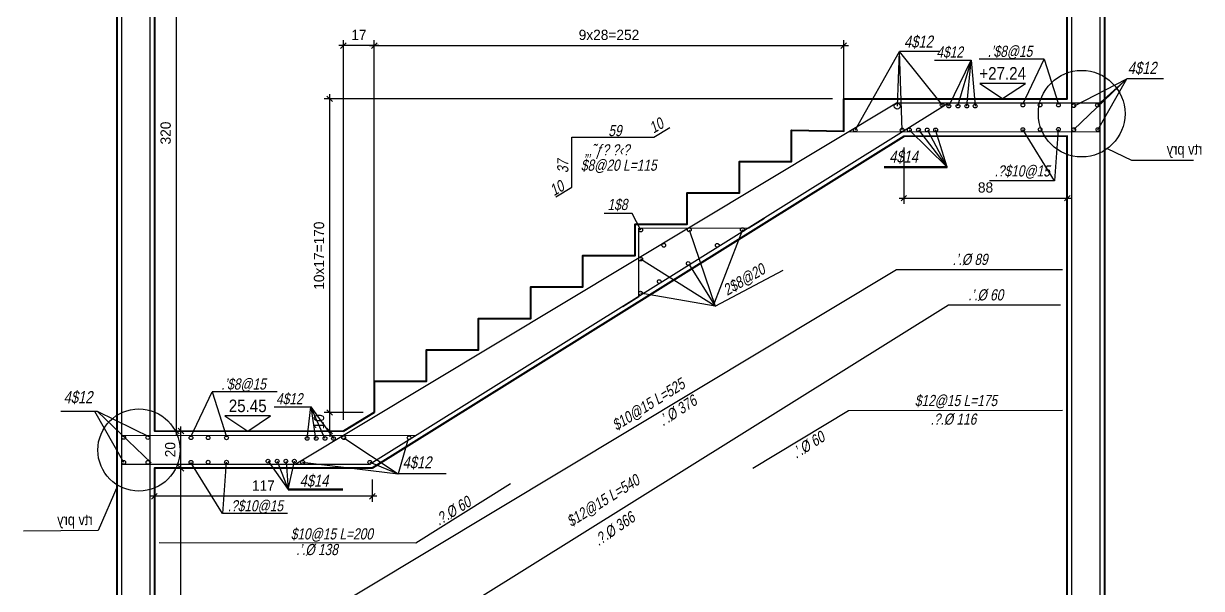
# Model space of a CAD drawing. Header units: inches. Extents: x -5298 to 11252, y 8210 to 22495.
# Drawn here: x 7458 to 8090, y 16946 to 17249 of the extents above; entities that cross this region are included whole.
import ezdxf
from ezdxf.enums import TextEntityAlignment as Align

# ---------------------------------------------------------------- set-up
doc = ezdxf.new("R2010")
doc.units = ezdxf.units.IN
doc.header["$LTSCALE"] = 11
doc.header["$MEASUREMENT"] = 0
doc.layers.get('Defpoints').update_dxf_attribs({"color": 40})
for name, color, linetype in [('BAR', 6, 'Continuous'), ('C-TEXT3', 3, 'Continuous'), ('dim', 3, 'Continuous'), ('dim-50-v', 2, 'Continuous'), ('DIM_50', 3, 'Continuous'), ('iron-txt', 3, 'Continuous'), ('IRON6', 6, 'Continuous'), ('otm-text', 1, 'Continuous'), ('P-lines', 3, 'Continuous'), ('STAM', 1, 'Continuous'), ('TEXT3', 3, 'Continuous')]:
    doc.layers.add(name, color=color, linetype=linetype)
doc.layers.add('W', color=1, linetype='Continuous', lineweight=50)
doc.layers.add('W-Conc', color=3, linetype='Continuous', lineweight=40)
doc.styles.add('danmm', font='danmm.shx', dxfattribs={"width": 0.9})
doc.styles.add('HEBREW', font='hebtxt-weld.shx', dxfattribs={"width": 0.8, "oblique": 12})
doc.styles.add('HEBTXT', font='hebtxt-weld.shx')
doc.styles.add('ROMANS', font='romans')
doc.styles.add('tecno', font='techno_m')
doc.dimstyles.new('25', dxfattribs={"dimtxt": 5.5, "dimasz": 3, "dimexe": 3, "dimexo": 6, "dimgap": 3, "dimtad": 1, "dimdec": 0, "dimrnd": 0.5, "dimdsep": 46, "dimtxsty": 'HEBTXT', "dimblk1": 'OBLIQUE', "dimblk2": 'OBLIQUE', "dimsah": 1, "dimcen": 1, "dimdle": 2.5, "dimclre": 9, "dimclrt": 3, "dimadec": 0, "dimazin": 0, "dimtfac": 1, "dimtdec": 0, "dimtix": 1, "dimtmove": 2, "dimatfit": 3, "dimldrblk": 'OBLIQUE', "dimfxl": 1, "dimtolj": 1, "dimarcsym": 0})

# ---------------------------------------------------------------- blocks, each defined once
blk = doc.blocks.new('MF1')
blk.add_lwpolyline([(30, 20), (0, 0), (-30, 20)], close=True)
at = {"style": 'ROMANS'}
blk.add_attdef('0', text='', height=6, dxfattribs=at).set_placement((0, 25), align=Align.CENTER)
blk = doc.blocks.new('_OBLIQUE')
at = {"color": 0, "linetype": 'ByBlock'}
blk.add_line((-0.5, -0.5), (0.5, 0.5), dxfattribs=at)
blk = doc.blocks.new('*D1010')
at = {"layer": 'Defpoints', "color": 0, "ltscale": 5, "transparency": 16777216}
for p in [(7541.28, 17010.66, -0.31), (7542.54, 17010.66), (7541.28, 16710.57, -0.31)]:
    blk.add_point(p, dxfattribs=at)
at = {"layer": 'dim-50-v', "color": 0, "lineweight": -2, "ltscale": 5, "transparency": 16777216}
blk.add_line((7542.54, 16708.07), (7542.54, 17013.16), dxfattribs=at)
at = {"layer": 'dim-50-v', "color": 9, "lineweight": -2, "ltscale": 5, "transparency": 16777216}
for p, q in [((7547.28, 17010.66), (7545.54, 17010.66)), ((7547.28, 16710.57), (7545.54, 16710.57))]:
    blk.add_line(p, q, dxfattribs=at)
at = {"layer": 'dim-50-v', "color": 0, "lineweight": -2, "ltscale": 5, "transparency": 16777216, "xscale": 3, "yscale": 3, "zscale": 3}
for p, rotation in [((7542.54, 17010.66), 90), ((7542.54, 16710.57), 270)]:
    blk.add_blockref('_OBLIQUE', p, dxfattribs=dict(at, rotation=rotation))
at = {"layer": 'dim-50-v', "color": 3, "ltscale": 5, "transparency": 16777216, "insert": (7536.79, 16860.61), "char_height": 5.5, "attachment_point": 5, "rotation": 90, "style": 'HEBTXT'}
blk.add_mtext('\\A1;300', dxfattribs=at)
blk = doc.blocks.new('*D1011')
at = {"layer": 'Defpoints', "color": 0, "ltscale": 5, "transparency": 16777216}
for p in [(7540.08, 17350.74), (7543.87, 17350.74, -0.31), (7605.82, 17030.6, -0.31)]:
    blk.add_point(p, dxfattribs=at)
at = {"layer": 'dim-50-v', "color": 0, "lineweight": -2, "ltscale": 5, "transparency": 16777216}
blk.add_line((7540.08, 17028.1), (7540.08, 17353.24), dxfattribs=at)
at = {"layer": 'dim-50-v', "color": 9, "lineweight": -2, "ltscale": 5, "transparency": 16777216}
for p, q in [((7537.87, 17350.74), (7537.08, 17350.74)), ((7599.82, 17030.6), (7537.08, 17030.6))]:
    blk.add_line(p, q, dxfattribs=at)
at = {"layer": 'dim-50-v', "color": 0, "lineweight": -2, "ltscale": 5, "transparency": 16777216, "xscale": 3, "yscale": 3, "zscale": 3}
for p, rotation in [((7540.08, 17350.74), 90), ((7540.08, 17030.6), 270)]:
    blk.add_blockref('_OBLIQUE', p, dxfattribs=dict(at, rotation=rotation))
at = {"layer": 'dim-50-v', "color": 3, "ltscale": 5, "transparency": 16777216, "insert": (7534.33, 17190.67), "char_height": 5.5, "attachment_point": 5, "rotation": 90, "style": 'HEBTXT'}
blk.add_mtext('\\A1;320', dxfattribs=at)
blk = doc.blocks.new('*D967')
at = {"layer": 'Defpoints', "color": 0, "ltscale": 5, "transparency": 16777216}
for p in [(7898.3, 17237.6), (7898.3, 17191.74, -0.31), (7646.3, 17040.57, -0.31)]:
    blk.add_point(p, dxfattribs=at)
at = {"layer": 'dim-50-v', "color": 0, "lineweight": -2, "ltscale": 5, "transparency": 16777216}
blk.add_line((7643.8, 17237.6), (7900.8, 17237.6), dxfattribs=at)
at = {"layer": 'dim-50-v', "color": 9, "lineweight": -2, "ltscale": 5, "transparency": 16777216}
for p, q in [((7646.3, 17046.57), (7646.3, 17240.6)), ((7898.3, 17197.74), (7898.3, 17240.6))]:
    blk.add_line(p, q, dxfattribs=at)
at = {"layer": 'dim-50-v', "color": 0, "lineweight": -2, "ltscale": 5, "transparency": 16777216, "xscale": 3, "yscale": 3, "zscale": 3, "rotation": 180}
blk.add_blockref('_OBLIQUE', (7646.3, 17237.6), dxfattribs=at)
at = {"layer": 'dim-50-v', "color": 0, "lineweight": -2, "ltscale": 5, "transparency": 16777216, "xscale": 3, "yscale": 3, "zscale": 3}
blk.add_blockref('_OBLIQUE', (7898.3, 17237.6), dxfattribs=at)
at = {"layer": 'dim-50-v', "color": 3, "ltscale": 5, "transparency": 16777216, "insert": (7772.3, 17243.35), "char_height": 5.5, "attachment_point": 5, "style": 'HEBTXT'}
blk.add_mtext('\\A1;9x28=252', dxfattribs=at)
blk = doc.blocks.new('*D1019')
at = {"layer": 'Defpoints', "color": 0, "ltscale": 5, "transparency": 16777216}
for p in [(7622.41, 17040.57), (7646.3, 17040.57, -0.31), (7629.75, 17030.58, -0.31)]:
    blk.add_point(p, dxfattribs=at)
at = {"layer": 'dim-50-v', "color": 0, "lineweight": -2, "ltscale": 5, "transparency": 16777216}
for p, q in [((7622.41, 17040.57), (7622.41, 17043.57)), ((7622.41, 17030.58), (7622.41, 17040.57)), ((7622.41, 17030.58), (7622.41, 17027.58))]:
    blk.add_line(p, q, dxfattribs=at)
at = {"layer": 'dim-50-v', "color": 9, "lineweight": -2, "ltscale": 5, "transparency": 16777216}
for p, q in [((7640.3, 17040.57), (7619.41, 17040.57)), ((7623.75, 17030.58), (7619.41, 17030.58))]:
    blk.add_line(p, q, dxfattribs=at)
at = {"layer": 'dim-50-v', "color": 0, "lineweight": -2, "ltscale": 5, "transparency": 16777216, "xscale": 3, "yscale": 3, "zscale": 3}
for p, rotation in [((7622.41, 17040.57), 270), ((7622.41, 17030.58), 90)]:
    blk.add_blockref('_OBLIQUE', p, dxfattribs=dict(at, rotation=rotation))
at = {"layer": 'dim-50-v', "color": 3, "ltscale": 5, "transparency": 16777216, "insert": (7616.66, 17035.58), "char_height": 5.5, "attachment_point": 5, "rotation": 90, "style": 'HEBTXT'}
blk.add_mtext('\\A1;10', dxfattribs=at)
blk = doc.blocks.new('*D1020')
at = {"layer": 'Defpoints', "color": 0, "ltscale": 5, "transparency": 16777216}
for p in [(7622.41, 17209.03), (7898.29, 17209.03, -0.31), (7646.3, 17040.57, -0.31)]:
    blk.add_point(p, dxfattribs=at)
at = {"layer": 'dim-50-v', "color": 9, "lineweight": -2, "ltscale": 5, "transparency": 16777216}
for p, q in [((7892.29, 17209.03), (7619.41, 17209.03)), ((7640.3, 17040.57), (7619.41, 17040.57))]:
    blk.add_line(p, q, dxfattribs=at)
at = {"layer": 'dim-50-v', "color": 0, "lineweight": -2, "ltscale": 5, "transparency": 16777216}
blk.add_line((7622.41, 17038.07), (7622.41, 17211.53), dxfattribs=at)
at = {"layer": 'dim-50-v', "color": 0, "lineweight": -2, "ltscale": 5, "transparency": 16777216, "xscale": 3, "yscale": 3, "zscale": 3}
for p, rotation in [((7622.41, 17209.03), 90), ((7622.41, 17040.57), 270)]:
    blk.add_blockref('_OBLIQUE', p, dxfattribs=dict(at, rotation=rotation))
at = {"layer": 'dim-50-v', "color": 3, "ltscale": 5, "transparency": 16777216, "insert": (7616.66, 17124.8), "char_height": 5.5, "attachment_point": 5, "rotation": 90, "style": 'HEBTXT'}
blk.add_mtext('\\A1;10x17=170', dxfattribs=at)
blk = doc.blocks.new('*D973')
at = {"layer": 'Defpoints', "color": 0, "ltscale": 5, "transparency": 16777216}
for p in [(7629.75, 17237.6), (7646.3, 17040.57, -0.31), (7629.75, 17030.58, -0.31)]:
    blk.add_point(p, dxfattribs=at)
at = {"layer": 'dim-50-v', "color": 0, "lineweight": -2, "ltscale": 5, "transparency": 16777216}
blk.add_line((7648.8, 17237.6), (7627.25, 17237.6), dxfattribs=at)
at = {"layer": 'dim-50-v', "color": 9, "lineweight": -2, "ltscale": 5, "transparency": 16777216}
for p, q in [((7629.75, 17036.58), (7629.75, 17240.6)), ((7646.3, 17046.57), (7646.3, 17240.6))]:
    blk.add_line(p, q, dxfattribs=at)
at = {"layer": 'dim-50-v', "color": 0, "lineweight": -2, "ltscale": 5, "transparency": 16777216, "xscale": 3, "yscale": 3, "zscale": 3, "rotation": 180}
blk.add_blockref('_OBLIQUE', (7629.75, 17237.6), dxfattribs=at)
at = {"layer": 'dim-50-v', "color": 0, "lineweight": -2, "ltscale": 5, "transparency": 16777216, "xscale": 3, "yscale": 3, "zscale": 3}
blk.add_blockref('_OBLIQUE', (7646.3, 17237.6), dxfattribs=at)
at = {"layer": 'dim-50-v', "color": 3, "ltscale": 5, "transparency": 16777216, "insert": (7638.02, 17243.35), "char_height": 5.5, "attachment_point": 5, "style": 'HEBTXT'}
blk.add_mtext('\\A1;17', dxfattribs=at)
blk = doc.blocks.new('*D977')
at = {"layer": 'Defpoints', "color": 0, "ltscale": 5, "transparency": 16777216}
for p in [(7930.58, 17188.86, 0.01), (8018.3, 17188.86, 0.01), (8018.3, 17155.67)]:
    blk.add_point(p, dxfattribs=at)
at = {"layer": 'dim-50-v', "color": 9, "lineweight": -2, "ltscale": 5, "transparency": 16777216}
for p, q in [((7930.58, 17182.86), (7930.58, 17152.67)), ((8018.3, 17182.86), (8018.3, 17152.67))]:
    blk.add_line(p, q, dxfattribs=at)
at = {"layer": 'dim-50-v', "color": 0, "lineweight": -2, "ltscale": 5, "transparency": 16777216}
blk.add_line((7928.08, 17155.67), (8020.8, 17155.67), dxfattribs=at)
at = {"layer": 'dim-50-v', "color": 0, "lineweight": -2, "ltscale": 5, "transparency": 16777216, "xscale": 3, "yscale": 3, "zscale": 3, "rotation": 180}
blk.add_blockref('_OBLIQUE', (7930.58, 17155.67), dxfattribs=at)
at = {"layer": 'dim-50-v', "color": 0, "lineweight": -2, "ltscale": 5, "transparency": 16777216, "xscale": 3, "yscale": 3, "zscale": 3}
blk.add_blockref('_OBLIQUE', (8018.3, 17155.67), dxfattribs=at)
at = {"layer": 'dim-50-v', "color": 3, "ltscale": 5, "transparency": 16777216, "insert": (7974.44, 17161.42), "char_height": 5.5, "attachment_point": 5, "style": 'HEBTXT'}
blk.add_mtext('\\A1;88', dxfattribs=at)
blk = doc.blocks.new('*D978')
at = {"layer": 'Defpoints', "color": 0, "ltscale": 5, "transparency": 16777216}
for p in [(7528.3, 17010.66, 0.01), (7645.2, 17010.66, 0.01), (7528.3, 16995.59)]:
    blk.add_point(p, dxfattribs=at)
at = {"layer": 'dim-50-v', "color": 9, "lineweight": -2, "ltscale": 5, "transparency": 16777216}
for p, q in [((7528.3, 17004.66), (7528.3, 16992.59)), ((7645.2, 17004.66), (7645.2, 16992.59))]:
    blk.add_line(p, q, dxfattribs=at)
at = {"layer": 'dim-50-v', "color": 0, "lineweight": -2, "ltscale": 5, "transparency": 16777216}
blk.add_line((7647.7, 16995.59), (7525.8, 16995.59), dxfattribs=at)
at = {"layer": 'dim-50-v', "color": 0, "lineweight": -2, "ltscale": 5, "transparency": 16777216, "xscale": 3, "yscale": 3, "zscale": 3, "rotation": 180}
blk.add_blockref('_OBLIQUE', (7528.3, 16995.59), dxfattribs=at)
at = {"layer": 'dim-50-v', "color": 0, "lineweight": -2, "ltscale": 5, "transparency": 16777216, "xscale": 3, "yscale": 3, "zscale": 3}
blk.add_blockref('_OBLIQUE', (7645.2, 16995.59), dxfattribs=at)
at = {"layer": 'dim-50-v', "color": 3, "ltscale": 5, "transparency": 16777216, "insert": (7586.75, 17001.34), "char_height": 5.5, "attachment_point": 5, "style": 'HEBTXT'}
blk.add_mtext('\\A1;117', dxfattribs=at)
blk = doc.blocks.new('*D989')
at = {"layer": 'Defpoints', "color": 0, "linetype": 'Continuous', "transparency": 16777216}
for p in [(7542.54, 17030.6), (7546.5, 17030.6, 0.01), (7541.28, 17010.66, -0.3)]:
    blk.add_point(p, dxfattribs=at)
at = {"layer": 'dim-50-v', "color": 9, "linetype": 'Continuous', "lineweight": -2, "transparency": 16777216}
for p, q in [((7540.5, 17030.6), (7539.54, 17030.6)), ((7547.28, 17010.66), (7545.54, 17010.66))]:
    blk.add_line(p, q, dxfattribs=at)
at = {"layer": 'dim-50-v', "color": 0, "linetype": 'Continuous', "lineweight": -2, "transparency": 16777216}
blk.add_line((7542.54, 17008.16), (7542.54, 17033.1), dxfattribs=at)
at = {"layer": 'dim-50-v', "color": 0, "linetype": 'Continuous', "lineweight": -2, "transparency": 16777216, "xscale": 3, "yscale": 3, "zscale": 3}
for p, rotation in [((7542.54, 17030.6), 90), ((7542.54, 17010.66), 270)]:
    blk.add_blockref('_OBLIQUE', p, dxfattribs=dict(at, rotation=rotation))
at = {"layer": 'dim-50-v', "color": 3, "linetype": 'Continuous', "transparency": 16777216, "insert": (7536.79, 17020.63), "char_height": 5.5, "attachment_point": 5, "rotation": 90, "style": 'HEBTXT'}
blk.add_mtext('\\A1;20', dxfattribs=at)

msp = doc.modelspace()

# ---------------------------------------------------------------- linework, layer by layer
at = {"color": 2}
for points, elevation in [([(8039.77, 17182.29), (8052.84, 17176.09), (8086.09, 17176.09)], 0), ([(7508.68, 17001.47), (7498.08, 16977.22), (7458.03, 16976.89)], 0.01)]:
    msp.add_lwpolyline(points, dxfattribs=dict(at, elevation=elevation))
for centre, radius in [((8026.07, 17201.07, 0.01), 23.25), ((7519.96, 17020.42, 0.01), 22.06)]:
    msp.add_circle(centre, radius, dxfattribs=at)
at = {"layer": 'BAR', "linetype": 'Continuous'}
for points, elevation in [([(7510.79, 16609.71), (7510.79, 17782.75)], -0.3), ([(7525.8, 17782.75), (7525.8, 16609.71)], -0.3), ([(8020.8, 16609.71), (8020.8, 17782.75)], 0.01), ([(8035.8, 17782.75), (8035.8, 16609.71)], 0.01), ([(7926.61, 17206.72), (7604.25, 17012.84)], -0.3), ([(7954.63, 17206.72), (7644.14, 17012.84)], -0.18), ([(8035.8, 17206.72), (7926.61, 17206.72)], 0.63), ([(7743.83, 17156.34), (7752.39, 17161.56), (7752.39, 17188.48), (7796.46, 17188.48), (7804.91, 17193.64)], -0.31), ([(7900.88, 17191.25), (8035.8, 17191.51)], 0.16), ([(7779.73, 17097.5), (7788.26, 17102.83), (7788.38, 17139.62), (7847.41, 17139.77), (7855.78, 17144.99)], -0.5), ([(7668.5, 17028.05), (7510.79, 17028.17)], -0.3), ([(7510.79, 17012.84), (7644.14, 17012.84)], -0.17)]:
    msp.add_lwpolyline(points, dxfattribs=dict(at, elevation=elevation))
at = {"layer": 'BAR'}
for points, elevation in [([(8015.82, 17117.25), (7926.61, 17117.25), (7604.25, 16923.37), (7544.25, 16923.37)], -0.24), ([(7530.8, 16904.76), (7644.14, 16904.56), (7954.63, 17098.44), (8014.63, 17098.44)], 0.01), ([(8015.82, 17041.73), (7900.88, 17041.5), (7849.47, 17010.58)], -0.24), ([(7530.8, 16970.81), (7668.54, 16970.65), (7719.43, 17002.43)], 0.01)]:
    msp.add_lwpolyline(points, dxfattribs=dict(at, elevation=elevation))
at = {"layer": 'dim', "ltscale": 5, "elevation": 0.63}
msp.add_lwpolyline([(7898.29, 17206.72), (7898.1, 17206.72)], dxfattribs=at)
at = {"layer": 'IRON6'}
for centre, radius in [((7927.02, 17205.1, 0.63), 1.62), ((7951.13, 17205.72, -0.31), 1), ((7954.76, 17205.16, 0.16), 1), ((7959.67, 17205.16, 0.16), 1), ((7964.37, 17205.16, 0.16), 1), ((7968.89, 17205.17, 0.16), 1), ((7994.52, 17205.71, -0.04), 1), ((8003.72, 17205.73, -0.04), 1), ((8013.59, 17205.66, -0.04), 1), ((8021.8, 17205.37, 0.47), 1), ((8034.52, 17205.64, 0.16), 1), ((7904.51, 17192.25, 0.16), 1), ((7929.67, 17192.29, 0.16), 1), ((7933.53, 17192.31, 0.16), 1), ((7938.45, 17192.31, 0.16), 1), ((7943.14, 17192.31, 0.16), 1), ((7947.66, 17192.31, 0.16), 1), ((7994.52, 17192.55, -0.14), 1), ((8003.72, 17192.6, -0.14), 1), ((8013.59, 17192.66, -0.14), 1), ((8021.82, 17192.5, 0.16), 1), ((8034.78, 17192.51, 0.16), 1), ((7789.38, 17138.59, -0.49), 1), ((7815.42, 17138.67, -0.3), 1), ((7843.9, 17138.76, -0.18), 1), ((7801.69, 17130.37, -0.3), 1), ((7830.45, 17130.36, -0.18), 1), ((7789.3, 17123, -0.3), 1), ((7814.87, 17120.63, -0.18), 1), ((7799.3, 17110.91, -0.18), 1), ((7789.3, 17104.67, -0.18), 1), ((7511.79, 17027.17, -0.3), 1), ((7524.75, 17027.15, -0.43), 1), ((7547.91, 17027, -0.07), 1), ((7557.11, 17027.02, -0.07), 1), ((7566.99, 17026.95, -0.07), 1), ((7610.23, 17026.68, -0.29), 1), ((7615.15, 17026.68, -0.29), 1), ((7619.85, 17026.68, -0.29), 1), ((7624.36, 17026.68, -0.29), 1), ((7629.9, 17027.07, -0.31), 1), ((7664.99, 17027.02, -0.18), 1), ((7511.79, 17013.8, -0.17), 1), ((7524.8, 17013.8, -0.3), 1), ((7547.91, 17013.84, -0.17), 1), ((7557.11, 17013.9, -0.17), 1), ((7566.99, 17013.96, -0.17), 1), ((7589.26, 17014.43, -0.3), 1), ((7594.18, 17014.43, -0.3), 1), ((7598.87, 17014.43, -0.3), 1), ((7603.39, 17014.44, -0.3), 1), ((7607.84, 17013.84, -0.17), 1), ((7643.86, 17013.84, 0.03), 1)]:
    msp.add_circle(centre, radius, dxfattribs=at)
at = {"layer": 'STAM'}
for p, q in [((7904.51, 17192.25, 0.16), (7928.29, 17234.48, 0.16)), ((7927.13, 17205.09, -0.15), (7928.29, 17234.48, 0.16)), ((7951.59, 17205.42, 0.16), (7928.29, 17234.48, 0.16)), ((7950, 17234.48, 0.16), (7928.29, 17234.48, 0.16)), ((7929.67, 17192.29, 0.16), (7928.29, 17234.48, 0.16)), ((8006, 17230.31, -0.14), (7970.97, 17230.31, -0.14)), ((8021.82, 17192.5, 0.16), (8050.37, 17219.8, 0.15)), ((8022.23, 17205.35, 0.47), (8050.37, 17219.8, 0.15)), ((8034.52, 17205.64, 0.16), (8050.37, 17219.8, 0.15)), ((8034.69, 17192.35, 0.15), (8050.37, 17219.8, 0.15)), ((8069.96, 17219.8, 0.15), (8050.37, 17219.8, 0.15)), ((8011.39, 17165.04, -0.23), (7976.53, 17165.04, -0.23)), ((7843.9, 17138.76, -0.18), (7828.82, 17099.21, 0.01)), ((7829.29, 17097.65, -0.18), (7789.28, 17122.94, -0.18)), ((7815.09, 17120.32, -0.18), (7829.29, 17097.65, -0.18)), ((7594.25, 17051.6, -0.17), (7559.23, 17051.6, -0.17)), ((7511.79, 17013.8, -0.17), (7496.35, 17041.1, -0.18)), ((7526.1, 17027.15, -0.69), (7497.7, 17041.1, -0.45)), ((7629.89, 17026.99, -0.27), (7659.11, 17007.63, -0.18)), ((7664.55, 17026.41, -0.18), (7659.11, 17007.63, -0.18)), ((7607.84, 17013.84, -0.17), (7659.11, 17007.63, -0.18)), ((7643.86, 17013.84, 0.03), (7659.11, 17007.63, -0.18)), ((7684.9, 17007.63, -0.18), (7659.11, 17007.63, -0.18)), ((7599.65, 16986.34, -0.26), (7564.78, 16986.34, -0.26))]:
    msp.add_line(p, q, dxfattribs=at)
at = {"layer": 'STAM', "ltscale": 50}
for p, q in [((7994.52, 17206.19, -0.14), (8005.84, 17230.31, -0.14)), ((8005.84, 17230.31, -0.14), (8013.59, 17206.14, -0.14)), ((8011.39, 17165.04, -0.23), (7994.52, 17192.49, -0.14)), ((8013.44, 17192.53, -0.15), (8011.39, 17165.04, -0.23)), ((7547.91, 17027.48, -0.17), (7559.23, 17051.6, -0.17)), ((7559.23, 17051.6, -0.17), (7566.99, 17027.43, -0.17)), ((7564.78, 16986.34, -0.26), (7547.91, 17013.79, -0.17)), ((7566.83, 17013.82, -0.17), (7564.78, 16986.34, -0.26))]:
    msp.add_line(p, q, dxfattribs=at)
at = {"layer": 'STAM', "linetype": 'Continuous'}
for points, elevation in [([(7947.12, 17229.81), (7966.78, 17229.81)], -58220.17), ([(7954.76, 17205.16), (7966.78, 17229.81), (7968.89, 17205.17)], 0.14), ([(7964.37, 17205.16), (7966.78, 17229.81), (7959.34, 17205.16)], 0.14), ([(7933.53, 17192.31), (7953.91, 17172.3), (7947.66, 17192.31)], 0.14), ([(7933.53, 17192.31), (7953.91, 17172.3), (7947.66, 17192.31)], 0.14), ([(7938.45, 17192.31), (7953.91, 17172.3), (7947.66, 17192.31)], 0.14), ([(7943.27, 17192.23), (7953.91, 17172.3), (7947.66, 17192.31)], 0.14), ([(7789.38, 17138.59), (7784.69, 17147.42), (7769.64, 17147.42)], -0.49), ([(7815.42, 17138.67), (7829.29, 17097.65), (7865.85, 17116.95)], -0.18), ([(7829.29, 17097.65), (7789.3, 17104.67)], -0.18), ([(7592.59, 17043.63), (7612.25, 17043.63)], -58220.62), ([(7610.23, 17026.68), (7612.25, 17043.63), (7624.36, 17026.68)], -0.31), ([(7619.85, 17026.68), (7612.25, 17043.63), (7614.82, 17026.68)], -0.31), ([(7589.26, 17014.43), (7600.13, 16999.28), (7603.39, 17014.44)], -0.32), ([(7589.26, 17014.43), (7600.13, 16999.28), (7603.39, 17014.44)], -0.32), ([(7594.18, 17014.43), (7600.13, 16999.28), (7603.39, 17014.44)], -0.32), ([(7599, 17014.35), (7600.13, 16999.28), (7603.39, 17014.44)], -0.32)]:
    msp.add_lwpolyline(points, dxfattribs=dict(at, elevation=elevation))
at = {"layer": 'STAM', "elevation": -0.45}
msp.add_lwpolyline([(7526.48, 17013.57), (7497.7, 17041.1), (7478.12, 17041.1)], dxfattribs=at)
at = {"layer": 'W', "ltscale": 5}
for points, elevation in [([(7953.91, 17172.3), (7920.01, 17172.3)], 0.14), ([(7600.13, 16999.28), (7629.47, 16999.28)], -0.3)]:
    msp.add_lwpolyline(points, dxfattribs=dict(at, elevation=elevation))
at = {"layer": 'W-Conc', "ltscale": 5, "elevation": -0.3}
for points in [[(7508.29, 16609.71), (7508.29, 17782.75)], [(8038.3, 17782.75), (8038.3, 16609.71)], [(7646.3, 17057.47), (7674.29, 17057.47), (7674.29, 17074.31), (7702.29, 17074.31), (7702.29, 17091.15), (7730.29, 17091.15), (7730.29, 17107.99), (7758.29, 17107.99), (7758.29, 17124.83), (7786.29, 17124.83), (7786.29, 17141.67), (7814.29, 17141.67), (7814.29, 17158.51), (7842.29, 17158.51), (7842.29, 17175.35), (7870.29, 17175.35), (7870.29, 17192.19), (7898.3, 17191.74), (7898.29, 17209.03), (8018.3, 17209.03), (8018.66, 17515.59)], [(7528.3, 17330.74), (7528.3, 17030.66), (7629.75, 17030.58)], [(8018.3, 16890.6), (8018.3, 17189.03), (7930.58, 17188.86), (7645.2, 17010.66)], [(7646.3, 17057.47), (7646.3, 17040.57)], [(7646.3, 17040.57), (7629.75, 17030.58)], [(7645.2, 17010.66), (7528.3, 17010.66), (7528.3, 16730.66)]]:
    msp.add_lwpolyline(points, dxfattribs=at)

# ---------------------------------------------------------------- block references
at = {"layer": 'P-lines', "color": 3}
ref = msp.add_blockref('MF1', (7983.64, 17209.16, -0.3), dxfattribs=dict(at, xscale=-0.4065600000089035, yscale=0.4065600000089035, zscale=0.4065600000089035))
ref.add_attrib('-3.25', '+27.24', dxfattribs={"layer": 'otm-text', "height": 6.75, "style": 'danmm', "width": 0.9}).set_placement((7983.64, 17219.33, -0.3), align=Align.CENTER)
ref = msp.add_blockref('MF1', (7578.36, 17030.61, -0.3), dxfattribs=dict(at, xscale=-0.4065600000089035, yscale=0.4065600000089035, zscale=0.4065600000089035))
ref.add_attrib('-3.25', '25.45', dxfattribs={"layer": 'otm-text', "height": 6.75, "style": 'danmm', "width": 0.9}).set_placement((7578.36, 17040.78, -0.3), align=Align.CENTER)

# ---------------------------------------------------------------- texts
at = {"layer": 'C-TEXT3', "style": 'HEBREW', "oblique": 12, "width": 0.8}
for s, p in [('.’.%%129 89', (7975.63, 17119.83, -0.3)), ('.’.%%129 60', (7984.03, 17100.76, -0.3)), ('$12@15 L=175', (7980.67, 17044.02, -0.31)), ('.%%154.%%129 116', (7969.53, 17034.03, -0.31)), ('$10@15 L=200', (7645.64, 16972.39, -0.31)), ('.’.%%129 138', (7626.8, 16963.98, -0.61))]:
    msp.add_text(s, height=6, dxfattribs=at).set_placement(p, align=Align.RIGHT)
for s, rotation, p in [('$10@15 L=525', 32.19573, (7813.75, 17054.19, -0.31)), ('.’.%%129 376', 32.76186, (7820.18, 17045.2, -0.3)), ('.’.%%129 60', 32.19573, (7888.82, 17025.72, -0.3)), ('$12@15 L=540', 32.19573, (7789.38, 17002.49, -0.3)), ('.%%154.%%129 60', 31.68211, (7698.91, 16990.77, -0.31)), ('.%%154.%%129 366', 34.58301, (7786.95, 16982.68, -0.31))]:
    msp.add_text(s, height=6, rotation=rotation, dxfattribs=at).set_placement(p, align=Align.RIGHT)
at = {"layer": 'DIM_50', "style": 'tecno', "text_generation_flag": 2}
for p in [(8090.81, 17179.09, 0.01), (7495.14, 16980.09, 0.01)]:
    msp.add_text('rtv pry', height=6, dxfattribs=at).set_placement(p)
at = {"layer": 'iron-txt', "style": 'HEBREW', "oblique": 12, "width": 0.8}
for s, p in [('4$12', (7930.68, 17236.51, 0.16)), ('4$12', (8050.82, 17222.41, 0.15)), ('4$14', (7922.76, 17174.76, -55345.88)), ('4$12', (7479.55, 17045.59, -0.19)), ('4$12', (7661.5, 17010.53, -0.18)), ('4$14', (7606.21, 17000.71, -0.32))]:
    msp.add_text(s, height=6.5, dxfattribs=at).set_placement(p)
at = {"layer": 'TEXT3', "style": 'HEBREW', "oblique": 12, "width": 0.8}
for s, height, p in [('4$12', 6, (7948.08, 17231.16, -58220.18)), ('59', 6.02, (7771.98, 17188.98, -0.31)), ('„‚˜ƒ\x8e \x8c‹\x8c', 6.02, (7759.43, 17178.61, -0.31)), ('$8@20 L=115', 6.0201, (7757.21, 17170.41, -0.31)), ('1$8', 6.02, (7771.51, 17149.3, -0.49)), ('4$12', 6, (7593.55, 17044.97, -58220.63))]:
    msp.add_text(s, height=height, dxfattribs=at).set_placement(p)
for s, p in [('.’$8@15', (7987.57, 17234.19, -0.14)), ('.%%154$10@15', (7994.16, 17169.96, -154209.79)), ('.’$8@15', (7576.14, 17055.49, -0.17)), ('.%%154$10@15', (7582.49, 16990.12, -154209.49))]:
    msp.add_text(s, height=6, dxfattribs=at).set_placement(p, align=Align.MIDDLE)
for s, rotation, p in [('10', 30.48458, (7796.17, 17190.28, -0.31)), ('37', 90, (7750.52, 17169.23, -0.31)), ('10', 30.48458, (7742.74, 17156.69, -0.31)), ('2$8@20', 30.76957, (7835.82, 17103.18, -0.18))]:
    msp.add_text(s, height=6.02, rotation=rotation, dxfattribs=at).set_placement(p)

# ---------------------------------------------------------------- dimensions: what is measured, and where the dimension line sits
at = {"layer": 'dim-50-v', "ltscale": 5}
for base, p1, p2, picture, middle in [((7540.08, 17350.74, 0.01), (7605.82, 17030.6, -0.3), (7543.87, 17350.74, -0.3), '*D1011', (7534.33, 17190.67, 0.01)), ((7622.41, 17040.57, 0.01), (7629.75, 17030.58, -0.3), (7646.3, 17040.57, -0.3), '*D1019', (7616.66, 17035.58, 0.01)), ((7542.54, 17010.66, 0.01), (7541.28, 16710.57, -0.3), (7541.28, 17010.66, -0.3), '*D1010', (7536.79, 16860.61, 0.01))]:
    dim = msp.add_linear_dim(base=base, p1=p1, p2=p2, angle=90, dimstyle='25', dxfattribs=at)
    dim.commit()
    dim.dimension.update_dxf_attribs({"geometry": picture, "text_midpoint": middle})
for base, p1, p2, picture, middle in [((7629.75, 17237.6, 0.01), (7646.3, 17040.57, -0.3), (7629.75, 17030.58, -0.3), '*D973', (7638.02, 17243.35, 0.01)), ((8018.3, 17155.67, -0.31), (7930.58, 17188.86, -0.3), (8018.3, 17188.86, -0.3), '*D977', (7974.44, 17161.42, -0.31)), ((7528.3, 16995.59, -0.31), (7645.2, 17010.66, -0.3), (7528.3, 17010.66, -0.3), '*D978', (7586.75, 17001.34, -0.31))]:
    dim = msp.add_linear_dim(base=base, p1=p1, p2=p2, dimstyle='25', dxfattribs=at)
    dim.commit()
    dim.dimension.update_dxf_attribs({"geometry": picture, "text_midpoint": middle})
dim = msp.add_linear_dim(base=(7898.3, 17237.6, 0.01), p1=(7646.3, 17040.57, -0.3), p2=(7898.3, 17191.74, -0.3), text='9x28=<>', dimstyle='25', dxfattribs=at)
dim.commit()
dim.dimension.update_dxf_attribs({"geometry": '*D967', "text_midpoint": (7772.3, 17243.35, 0.01)})
dim = msp.add_linear_dim(base=(7622.41, 17209.03, 0.01), p1=(7646.3, 17040.57, -0.3), p2=(7898.29, 17209.03, -0.3), angle=90, text='10x17=170', dimstyle='25', dxfattribs=at)
dim.commit()
dim.dimension.update_dxf_attribs({"geometry": '*D1020', "text_midpoint": (7616.66, 17124.8, 0.01)})
at = {"layer": 'dim-50-v', "linetype": 'Continuous'}
dim = msp.add_linear_dim(base=(7542.54, 17030.6), p1=(7541.28, 17010.66, -0.3), p2=(7546.5, 17030.6, 0.01), angle=90, dimstyle='25', dxfattribs=at)
dim.commit()
dim.dimension.update_dxf_attribs({"geometry": '*D989', "text_midpoint": (7536.79, 17020.63)})

doc.saveas('drawing.dxf')
